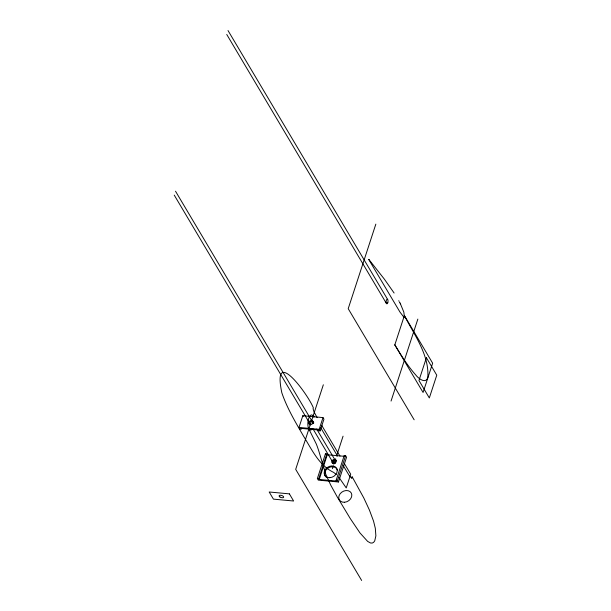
<?xml version="1.0" encoding="UTF-8"?>
<svg xmlns="http://www.w3.org/2000/svg" width="611" height="611" viewBox="0 0 611 611"><rect width="100%" height="100%" fill="white"/><g stroke="black" fill="none" stroke-linecap="round" stroke-linejoin="round"><path stroke-width="0.92" d="M313.023 408.545L313.962 411.738L317.14 417.641M404.505 317.43L403.81 312.053L400.51 304.041M351.997 478.077L352.073 476.626L363.805 497.965L369.434 510.078L373.55 521.137L375.307 528.271L375.88 535.839L374.726 540.872L373.619 542.347L372.206 543.064L370.533 542.988L367.654 541.407L359.986 532.945L350.164 518.395L337.303 497.048L330.772 485.187L325.846 474.411L319.049 451.835A108.796 44.206 -84.7 0 0 316.338 444.09L308.876 429.021M299 427.433L302.827 415.724L323.005 417.596L323.945 419.184L320.118 430.892L318.728 430.763L318.255 429.968L300.864 428.357L301.338 429.151L299.94 429.021L299 427.433L319.179 429.304L320.118 430.892M323.334 384.785L295.693 469.347L361.643 580.45M375.841 224.13L348.209 308.685L414.151 419.788M319.179 429.304L323.005 417.596M317.361 478.535L325.434 453.82L326.832 453.95L327.297 454.737L319.225 479.459L336.615 481.071L336.142 480.277L344.222 455.554L345.612 455.684L346.552 457.272L338.479 481.987L318.3 480.124L317.361 478.535L318.751 478.665L319.225 479.459M318.751 478.665L326.832 453.95M332.43 468.698L333.316 465.987M334.202 463.275L335.676 458.762M336.562 456.05L343.061 436.178M338.479 481.987L337.532 480.406L345.612 455.684M394.821 344.856L404.383 315.582L432.649 363.201L423.079 392.468L394.821 344.856C401.144 355.304 407.583 365.806 415.732 374.948C418.184 378.247 425.516 384.266 427.792 377.713C429.51 354.991 414.258 334.958 404.383 315.582M391.055 401.053L417.848 319.095M313.382 407.98C308.532 395.042 271.758 344.719 281.824 392.766C287.055 408.163 295.472 422.201 303.575 436.216C311.847 449.497 318.82 465.277 333.667 472.418A108.796 44.206 -84.7 0 1 336.294 474.64M327.297 454.737L344.696 456.348L344.222 455.554M336.142 480.277L337.532 480.406M404.184 317.613L399.938 312.015L368.693 259.415M351.707 478.276L349.156 475.411L343.39 465.918M368.868 259.469L369.265 259.942M369.426 260.149L384.38 279.174L394.118 293.036M339.22 477.756L346.231 487.922L350.714 474.22L344.299 463.421M228.018 30.55L387.702 299.581M226.742 34.453L386.427 303.484M321.684 425.309L339.983 456.142M313.351 415.312L314.298 416.901M320.554 427.44L337.562 456.096M175.51 191.212L313.283 423.331M316.689 429.075L335.195 460.243M174.234 195.115L310.548 424.775M312.985 428.876L333.919 464.146M302.827 415.724L303.3 416.519M325.434 453.82L325.907 454.615M398.754 300.719L399.075 301.299M399.548 302.17L399.854 302.758M399.961 302.949L400.411 303.843M333.743 463.734A2.291 0.932 -84.7 0 1 333.98 460.656A2.291 0.932 -84.7 0 1 335.256 460.366A2.291 0.932 -84.7 0 1 335.263 463.382M312.053 429.113A7.645 3.108 -84.7 0 1 308.12 426.929A7.645 3.108 -84.7 0 1 309.403 416.755A7.645 3.108 -84.7 0 1 313.58 417M309.899 425.004A2.368 1.886 -30.7 0 1 310.716 421.567A2.368 1.886 -30.7 0 1 313.71 423.133M332.56 463.482A2.368 1.886 -30.7 0 1 333.392 460.694A2.368 1.886 -30.7 0 1 336.424 460.755M326.58 477.535A6.881 5.484 -30.7 0 1 328.076 468.049A6.881 5.484 -30.7 0 1 337.593 470.424M426.402 357.725L418.963 380.493L429.327 397.952L436.766 375.185L426.402 357.725M289.37 493.864L269.191 491.992L273.43 499.134L293.608 501.005L289.37 493.864M387.756 302.773A2.291 0.932 -84.7 0 0 387.29 299.253A2.291 0.932 -84.7 0 0 386.152 302.582A2.291 0.932 -84.7 0 0 387.756 302.773M279.937 496.972A2.368 1.054 18.1 0 0 283.641 497.262A2.368 1.054 18.1 0 0 280.617 495.261A2.368 1.054 18.1 0 0 279.937 496.972M310.694 424.538A2.368 1.886 -30.7 0 0 313.092 421.399A2.368 1.886 -30.7 0 0 309.219 421.605A2.368 1.886 -30.7 0 0 310.694 424.538M344.589 502.265A6.881 5.484 -30.7 0 0 351.272 493.016A6.881 5.484 -30.7 0 0 339.991 493.948A6.881 5.484 -30.7 0 0 344.589 502.265M333.774 463.421A2.368 1.886 -30.7 0 0 336.172 460.282A2.368 1.886 -30.7 0 0 332.3 460.495A2.368 1.886 -30.7 0 0 333.774 463.421M329.78 477.68A6.881 5.484 -30.7 0 0 336.745 468.568A6.881 5.484 -30.7 0 0 325.518 469.172A6.881 5.484 -30.7 0 0 329.78 477.68"/></g></svg>
